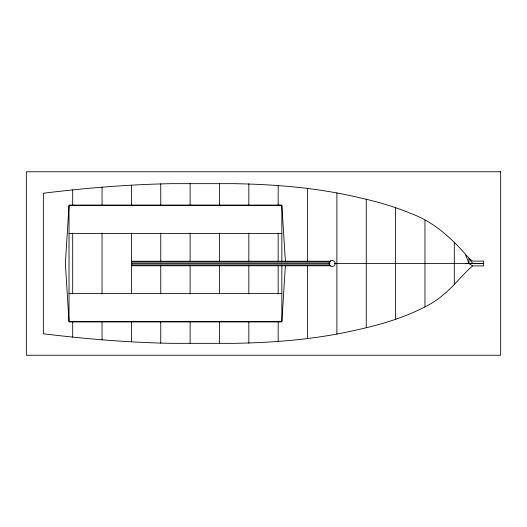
<?xml version="1.0" encoding="UTF-8"?>
<svg xmlns="http://www.w3.org/2000/svg" width="527" height="527" viewBox="0 0 527 527"><rect width="100%" height="100%" fill="white"/><g stroke="black" fill="none" stroke-linecap="round" stroke-linejoin="round"><path stroke-width="0.79" d="M483.661 263.401L468.984 263.401L468.984 258.335C452.904 239.344 434.182 221.696 410.276 213.283C391.423 205.326 371.535 200.207 351.562 195.925C313.051 187.434 273.506 184.358 234.146 183.659L171.762 183.659C128.832 184.443 85.947 187.987 43.339 193.238L43.339 333.762C85.947 339.013 128.832 342.557 171.762 343.341L234.146 343.341C274.758 342.629 315.561 339.355 355.238 330.271C375.264 325.903 395.158 320.456 413.945 312.136C424.373 307.537 434.716 302.386 443.299 294.751C454.109 286.194 462.172 274.686 472.653 265.898L483.661 265.898L483.661 261.102L472.653 261.102L468.984 258.335L472.653 263.401M330.785 265.76L131.664 265.76L131.651 262.103L131.664 261.24L330.785 261.24M285.41 265.246L281.846 321.938L69.024 321.938L65.355 263.599L69.024 205.062L281.846 205.062L285.41 261.754M69.024 233.599L281.846 233.599M131.664 265.76L131.704 262.103L329.922 262.103M131.645 263.5L329.915 263.5M334.592 263.5L480.802 263.5M465.315 263.599L483.661 263.599M131.651 264.897L329.922 264.897M69.024 293.401L281.846 293.401M468.984 263.599L472.653 265.898M465.315 254.238L468.984 263.401M131.684 261.24L131.704 262.103M454.307 242.525L454.307 284.475M424.953 220.075L424.953 306.925M395.599 207.697L395.599 319.303M366.245 199.265L366.245 327.735M336.885 192.935L336.885 334.065M307.531 188.409L307.531 261.767M307.531 265.233L307.531 338.591M281.846 261.853L281.846 205.602L69.024 205.602L69.024 321.398L281.846 321.398L281.846 265.147M278.177 185.695L278.177 205.062M278.177 233.046L278.177 261.853M278.177 265.147L278.177 293.954M278.177 321.938L278.177 341.305M248.823 183.883L248.823 205.062M248.823 233.046L248.823 261.853M248.823 265.147L248.823 293.954M248.823 321.938L248.823 343.117M219.469 183.659L219.469 205.062M219.469 233.046L219.469 261.853M219.469 265.147L219.469 293.954M219.469 321.938L219.469 343.341M190.115 183.659L190.115 205.062M190.115 233.046L190.115 261.853M190.115 265.147L190.115 293.954M190.115 321.938L190.115 343.341M160.755 183.804L160.755 205.062M160.755 233.046L160.755 261.853M160.755 265.147L160.755 293.954M160.755 321.938L160.755 343.196M131.401 185.234L131.401 205.062M131.401 233.046L131.401 293.954M131.401 321.938L131.401 341.766M102.047 187.237L102.047 205.062M102.047 233.046L102.047 293.954M102.047 321.938L102.047 339.763M72.693 189.865L72.693 205.062M72.693 233.046L72.693 293.954M72.693 321.938L72.693 337.135M330.33 261.023L329.223 262.558L329.223 264.442L330.33 265.977L332.129 266.557L333.927 265.977L335.04 264.442L335.04 262.558L333.927 261.023L332.129 260.443L330.33 261.023M500.65 171.762L26.35 171.762L26.35 355.238L500.65 355.238L500.65 171.762"/></g></svg>
